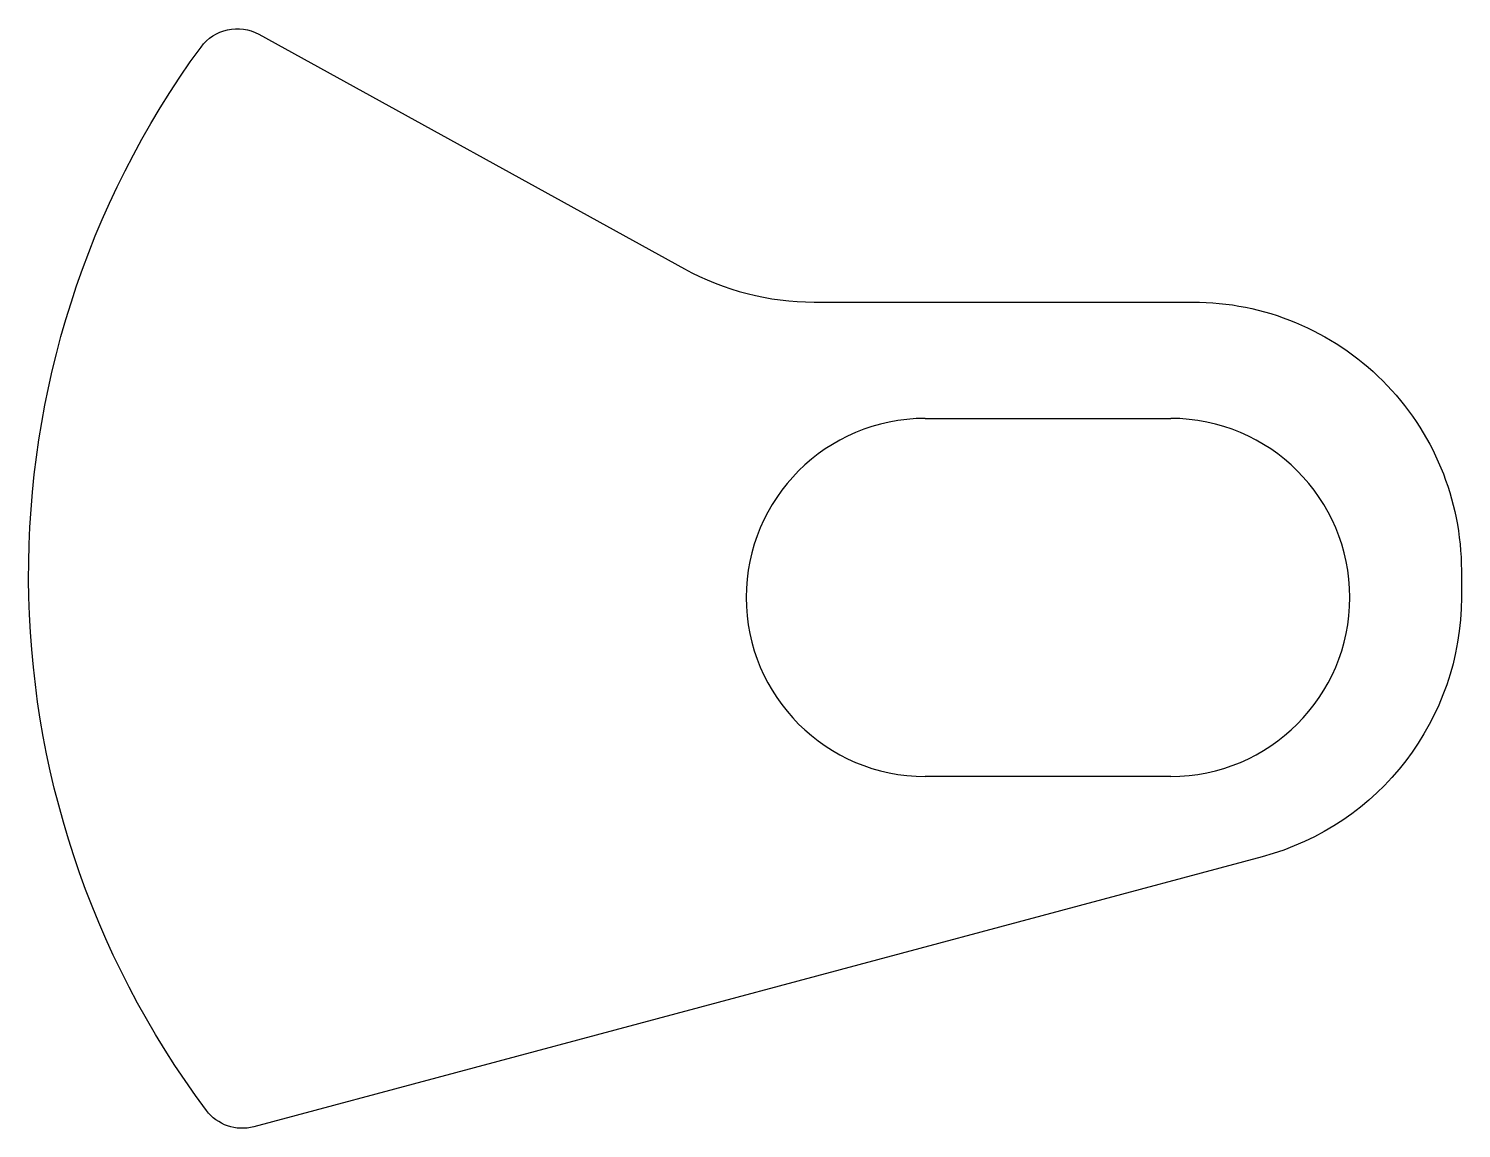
# Model space of a CAD drawing. Header units: millimetres. Extents: x 0 to 160, y -19 to 104.
import ezdxf

# ---------------------------------------------------------------- set-up
doc = ezdxf.new("R2010")
doc.units = ezdxf.units.MM
doc.layers.get('0').update_dxf_attribs({"linetype": 'CONTINUOUS'})

msp = doc.modelspace()

# ---------------------------------------------------------------- linework, layer by layer
for p, q in [((100, 60.78), (127.41, 60.78)), ((127.41, 20.78), (100, 20.78))]:
    msp.add_line(p, q)
msp.add_lwpolyline([(25.02, -18.36, -0.307037), (19.72, -16.52, -0.329165), (19.12, 102.27, -0.377409), (25.58, 103.7), (73.11, 77.5, 0.126598), (87.59, 73.78), (129.87, 73.78, -0.414214), (159.87, 43.78), (159.87, 40.79, -0.339454), (137.63, 11.81)], format="xyb", close=True)
for centre, start, end in [((100, 40.78), 90, 270), ((127.41, 40.78), -90, 90)]:
    msp.add_arc(centre, 20, start, end)

doc.saveas('drawing.dxf')
